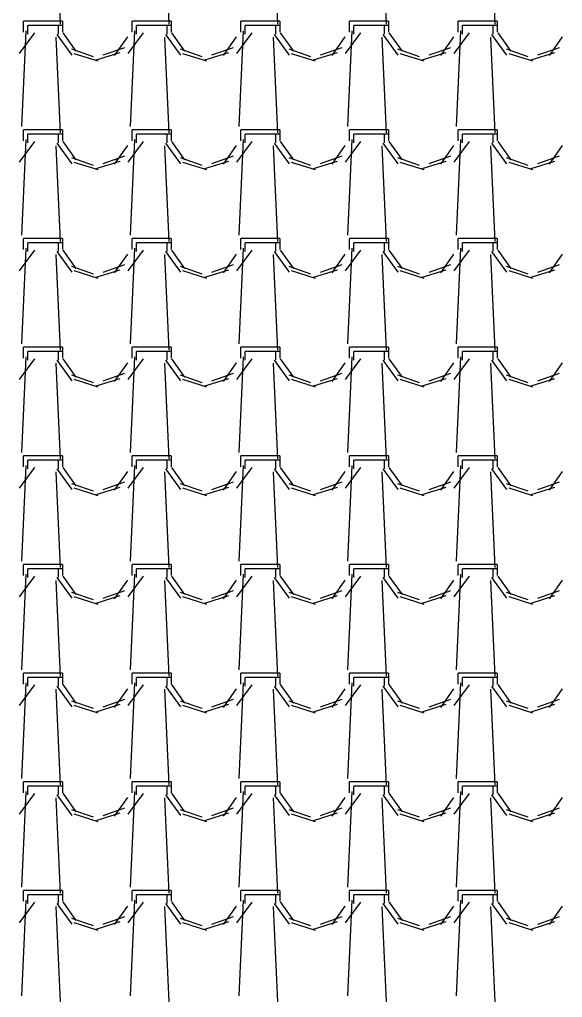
# Model space of a CAD drawing. Header units: millimetres. Extents: x 3923 to 4007, y 744 to 863.
# Drawn here: x 3938.506 to 3939.781, y 848.803 to 851.1 of the extents above; entities that cross this region are included whole.
import ezdxf

# ---------------------------------------------------------------- set-up
doc = ezdxf.new("R2010")
doc.units = ezdxf.units.MM
doc.layers.add('-HIDRO', color=8, linetype='Continuous')

msp = doc.modelspace()

# ---------------------------------------------------------------- linework, layer by layer
at = {"layer": '-HIDRO', "linetype": 'Continuous'}
for p, q in [((3938.5915, 851.3135), (3938.6017, 851.089)), ((3938.8466, 851.3135), (3938.8568, 851.089)), ((3939.1018, 851.3135), (3939.112, 851.089)), ((3939.3569, 851.3135), (3939.3671, 851.089)), ((3939.6121, 851.3135), (3939.6223, 851.089)), ((3938.5967, 851.0957), (3938.5151, 851.0957)), ((3938.5151, 851.0702), (3938.5151, 851.0957)), ((3938.5967, 851.0855), (3938.5253, 851.0855)), ((3938.5253, 851.0651), (3938.5253, 851.0855)), ((3938.6069, 851.0957), (3938.5967, 851.0957)), ((3938.5967, 851.0855), (3938.5967, 851.0651)), ((3938.6069, 851.0855), (3938.5967, 851.0855)), ((3938.6069, 851.0957), (3938.6069, 851.0702)), ((3938.8519, 851.0957), (3938.7702, 851.0957)), ((3938.7702, 851.0702), (3938.7702, 851.0957)), ((3938.8519, 851.0855), (3938.7804, 851.0855)), ((3938.7804, 851.0651), (3938.7804, 851.0855)), ((3938.8621, 851.0957), (3938.8519, 851.0957)), ((3938.8519, 851.0855), (3938.8519, 851.0651)), ((3938.8621, 851.0855), (3938.8519, 851.0855)), ((3938.8621, 851.0957), (3938.8621, 851.0702)), ((3939.107, 851.0957), (3939.0254, 851.0957)), ((3939.0254, 851.0702), (3939.0254, 851.0957)), ((3939.107, 851.0855), (3939.0356, 851.0855)), ((3939.0356, 851.0651), (3939.0356, 851.0855)), ((3939.1172, 851.0957), (3939.107, 851.0957)), ((3939.107, 851.0855), (3939.107, 851.0651)), ((3939.1172, 851.0855), (3939.107, 851.0855)), ((3939.1172, 851.0957), (3939.1172, 851.0702)), ((3939.3622, 851.0957), (3939.2805, 851.0957)), ((3939.2805, 851.0702), (3939.2805, 851.0957)), ((3939.3622, 851.0855), (3939.2907, 851.0855)), ((3939.2907, 851.0651), (3939.2907, 851.0855)), ((3939.3724, 851.0957), (3939.3622, 851.0957)), ((3939.3622, 851.0855), (3939.3622, 851.0651)), ((3939.3724, 851.0855), (3939.3622, 851.0855)), ((3939.3724, 851.0957), (3939.3724, 851.0702)), ((3939.6173, 851.0957), (3939.5357, 851.0957)), ((3939.5357, 851.0702), (3939.5357, 851.0957)), ((3939.6173, 851.0855), (3939.5459, 851.0855)), ((3939.5459, 851.0651), (3939.5459, 851.0855)), ((3939.6275, 851.0957), (3939.6173, 851.0957)), ((3939.6173, 851.0855), (3939.6173, 851.0651)), ((3939.6275, 851.0855), (3939.6173, 851.0855)), ((3939.6275, 851.0957), (3939.6275, 851.0702)), ((3938.5062, 851.0197), (3938.5419, 851.0682)), ((3938.5209, 851.073), (3938.5107, 850.8485)), ((3938.5915, 851.0584), (3938.6017, 850.8338)), ((3938.5934, 851.0649), (3938.6291, 851.0164)), ((3938.6081, 851.0687), (3938.6387, 851.0253)), ((3938.7294, 851.0154), (3938.7601, 851.0587)), ((3938.7614, 851.0197), (3938.7971, 851.0682)), ((3938.776, 851.073), (3938.7658, 850.8485)), ((3938.8466, 851.0584), (3938.8568, 850.8338)), ((3938.8485, 851.0649), (3938.8842, 851.0164)), ((3938.8632, 851.0687), (3938.8938, 851.0253)), ((3938.9846, 851.0154), (3939.0152, 851.0587)), ((3939.0165, 851.0197), (3939.0522, 851.0682)), ((3939.0312, 851.073), (3939.021, 850.8485)), ((3939.1018, 851.0584), (3939.112, 850.8338)), ((3939.1037, 851.0649), (3939.1394, 851.0164)), ((3939.1184, 851.0687), (3939.149, 851.0253)), ((3939.2397, 851.0154), (3939.2704, 851.0587)), ((3939.2717, 851.0197), (3939.3074, 851.0682)), ((3939.2863, 851.073), (3939.2761, 850.8484)), ((3939.3569, 851.0584), (3939.3671, 850.8338)), ((3939.3588, 851.0649), (3939.3945, 851.0164)), ((3939.3735, 851.0687), (3939.4041, 851.0253)), ((3939.4949, 851.0154), (3939.5255, 851.0587)), ((3939.5268, 851.0197), (3939.5625, 851.0682)), ((3939.5415, 851.073), (3939.5313, 850.8484)), ((3939.6121, 851.0584), (3939.6223, 850.8338)), ((3939.614, 851.0649), (3939.6497, 851.0164)), ((3939.6287, 851.0687), (3939.6593, 851.0253)), ((3939.75, 851.0154), (3939.7807, 851.0587)), ((3938.6279, 851.031), (3938.6789, 851.0132)), ((3938.7023, 851.0166), (3938.7534, 851.0344)), ((3938.883, 851.031), (3938.9341, 851.0132)), ((3938.9575, 851.0166), (3939.0085, 851.0344)), ((3939.1382, 851.031), (3939.1892, 851.0132)), ((3939.2126, 851.0166), (3939.2637, 851.0344)), ((3939.3933, 851.031), (3939.4444, 851.0132)), ((3939.4678, 851.0166), (3939.5188, 851.0344)), ((3939.6485, 851.031), (3939.6995, 851.0132)), ((3939.7229, 851.0166), (3939.774, 851.0344)), ((3938.6339, 851.0203), (3938.69, 851.0024)), ((3938.6863, 851.0047), (3938.7424, 851.0225)), ((3938.889, 851.0203), (3938.9452, 851.0024)), ((3938.9414, 851.0047), (3938.9976, 851.0225)), ((3939.1442, 851.0203), (3939.2003, 851.0024)), ((3939.1966, 851.0047), (3939.2527, 851.0225)), ((3939.3993, 851.0203), (3939.4555, 851.0024)), ((3939.4517, 851.0047), (3939.5079, 851.0225)), ((3939.6545, 851.0203), (3939.7106, 851.0024)), ((3939.7069, 851.0047), (3939.763, 851.0225)), ((3938.5967, 850.8405), (3938.5151, 850.8405)), ((3938.5151, 850.815), (3938.5151, 850.8405)), ((3938.5967, 850.8303), (3938.5253, 850.8303)), ((3938.5253, 850.8099), (3938.5253, 850.8303)), ((3938.6069, 850.8405), (3938.5967, 850.8405)), ((3938.5967, 850.8303), (3938.5967, 850.8099)), ((3938.6069, 850.8303), (3938.5967, 850.8303)), ((3938.6069, 850.8405), (3938.6069, 850.815)), ((3938.8519, 850.8405), (3938.7702, 850.8405)), ((3938.7702, 850.815), (3938.7702, 850.8405)), ((3938.8519, 850.8303), (3938.7804, 850.8303)), ((3938.7804, 850.8099), (3938.7804, 850.8303)), ((3938.8621, 850.8405), (3938.8519, 850.8405)), ((3938.8519, 850.8303), (3938.8519, 850.8099)), ((3938.8621, 850.8303), (3938.8519, 850.8303)), ((3938.8621, 850.8405), (3938.8621, 850.815)), ((3939.107, 850.8405), (3939.0254, 850.8405)), ((3939.0254, 850.815), (3939.0254, 850.8405)), ((3939.107, 850.8303), (3939.0356, 850.8303)), ((3939.0356, 850.8099), (3939.0356, 850.8303)), ((3939.1172, 850.8405), (3939.107, 850.8405)), ((3939.107, 850.8303), (3939.107, 850.8099)), ((3939.1172, 850.8303), (3939.107, 850.8303)), ((3939.1172, 850.8405), (3939.1172, 850.815)), ((3939.3622, 850.8405), (3939.2805, 850.8405)), ((3939.2805, 850.815), (3939.2805, 850.8405)), ((3939.3622, 850.8303), (3939.2907, 850.8303)), ((3939.2907, 850.8099), (3939.2907, 850.8303)), ((3939.3724, 850.8405), (3939.3622, 850.8405)), ((3939.3622, 850.8303), (3939.3622, 850.8099)), ((3939.3724, 850.8303), (3939.3622, 850.8303)), ((3939.3724, 850.8405), (3939.3724, 850.815)), ((3939.6173, 850.8405), (3939.5357, 850.8405)), ((3939.5357, 850.815), (3939.5357, 850.8405)), ((3939.6173, 850.8303), (3939.5459, 850.8303)), ((3939.5459, 850.8099), (3939.5459, 850.8303)), ((3939.6275, 850.8405), (3939.6173, 850.8405)), ((3939.6173, 850.8303), (3939.6173, 850.8099)), ((3939.6275, 850.8303), (3939.6173, 850.8303)), ((3939.6275, 850.8405), (3939.6275, 850.815)), ((3938.5062, 850.7646), (3938.5419, 850.8131)), ((3938.5209, 850.8178), (3938.5107, 850.5933)), ((3938.5915, 850.8032), (3938.6017, 850.5787)), ((3938.5934, 850.8097), (3938.6291, 850.7612)), ((3938.6081, 850.8135), (3938.6387, 850.7701)), ((3938.7294, 850.7602), (3938.7601, 850.8036)), ((3938.7614, 850.7646), (3938.7971, 850.8131)), ((3938.776, 850.8178), (3938.7658, 850.5933)), ((3938.8466, 850.8032), (3938.8568, 850.5787)), ((3938.8485, 850.8097), (3938.8842, 850.7612)), ((3938.8632, 850.8135), (3938.8938, 850.7701)), ((3938.9846, 850.7602), (3939.0152, 850.8036)), ((3939.0165, 850.7646), (3939.0522, 850.8131)), ((3939.0312, 850.8178), (3939.021, 850.5933)), ((3939.1018, 850.8032), (3939.112, 850.5787)), ((3939.1037, 850.8097), (3939.1394, 850.7612)), ((3939.1184, 850.8135), (3939.149, 850.7701)), ((3939.2397, 850.7602), (3939.2704, 850.8036)), ((3939.2717, 850.7646), (3939.3074, 850.8131)), ((3939.2863, 850.8178), (3939.2761, 850.5933)), ((3939.3569, 850.8032), (3939.3671, 850.5787)), ((3939.3588, 850.8097), (3939.3945, 850.7612)), ((3939.3735, 850.8135), (3939.4041, 850.7701)), ((3939.4949, 850.7602), (3939.5255, 850.8036)), ((3939.5268, 850.7646), (3939.5625, 850.8131)), ((3939.5415, 850.8178), (3939.5313, 850.5933)), ((3939.6121, 850.8032), (3939.6223, 850.5787)), ((3939.614, 850.8097), (3939.6497, 850.7612)), ((3939.6287, 850.8135), (3939.6593, 850.7701)), ((3939.75, 850.7602), (3939.7807, 850.8036)), ((3938.6279, 850.7759), (3938.6789, 850.758)), ((3938.7023, 850.7614), (3938.7534, 850.7793)), ((3938.883, 850.7759), (3938.9341, 850.758)), ((3938.9575, 850.7614), (3939.0085, 850.7793)), ((3939.1382, 850.7759), (3939.1892, 850.758)), ((3939.2126, 850.7614), (3939.2637, 850.7793)), ((3939.3933, 850.7759), (3939.4444, 850.758)), ((3939.4678, 850.7614), (3939.5188, 850.7793)), ((3939.6485, 850.7759), (3939.6995, 850.758)), ((3939.7229, 850.7614), (3939.774, 850.7793)), ((3938.6339, 850.7651), (3938.69, 850.7473)), ((3938.6863, 850.7495), (3938.7424, 850.7674)), ((3938.889, 850.7651), (3938.9452, 850.7473)), ((3938.9414, 850.7495), (3938.9976, 850.7674)), ((3939.1442, 850.7651), (3939.2003, 850.7473)), ((3939.1966, 850.7495), (3939.2527, 850.7674)), ((3939.3993, 850.7651), (3939.4555, 850.7473)), ((3939.4517, 850.7495), (3939.5079, 850.7674)), ((3939.6545, 850.7651), (3939.7106, 850.7473)), ((3939.7069, 850.7495), (3939.763, 850.7674)), ((3938.5967, 850.5854), (3938.5151, 850.5854)), ((3938.5151, 850.5599), (3938.5151, 850.5854)), ((3938.5967, 850.5752), (3938.5253, 850.5752)), ((3938.5253, 850.5548), (3938.5253, 850.5752)), ((3938.6069, 850.5854), (3938.5967, 850.5854)), ((3938.5967, 850.5752), (3938.5967, 850.5548)), ((3938.6069, 850.5752), (3938.5967, 850.5752)), ((3938.6069, 850.5854), (3938.6069, 850.5599)), ((3938.8519, 850.5854), (3938.7702, 850.5854)), ((3938.7702, 850.5599), (3938.7702, 850.5854)), ((3938.8519, 850.5752), (3938.7804, 850.5752)), ((3938.7804, 850.5548), (3938.7804, 850.5752)), ((3938.8621, 850.5854), (3938.8519, 850.5854)), ((3938.8519, 850.5752), (3938.8519, 850.5548)), ((3938.8621, 850.5752), (3938.8519, 850.5752)), ((3938.8621, 850.5854), (3938.8621, 850.5599)), ((3939.107, 850.5854), (3939.0254, 850.5854)), ((3939.0254, 850.5599), (3939.0254, 850.5854)), ((3939.107, 850.5752), (3939.0356, 850.5752)), ((3939.0356, 850.5548), (3939.0356, 850.5752)), ((3939.1172, 850.5854), (3939.107, 850.5854)), ((3939.107, 850.5752), (3939.107, 850.5548)), ((3939.1172, 850.5752), (3939.107, 850.5752)), ((3939.1172, 850.5854), (3939.1172, 850.5599)), ((3939.3622, 850.5854), (3939.2805, 850.5854)), ((3939.2805, 850.5599), (3939.2805, 850.5854)), ((3939.3622, 850.5752), (3939.2907, 850.5752)), ((3939.2907, 850.5548), (3939.2907, 850.5752)), ((3939.3724, 850.5854), (3939.3622, 850.5854)), ((3939.3622, 850.5752), (3939.3622, 850.5548)), ((3939.3724, 850.5752), (3939.3622, 850.5752)), ((3939.3724, 850.5854), (3939.3724, 850.5599)), ((3939.6173, 850.5854), (3939.5357, 850.5854)), ((3939.5357, 850.5599), (3939.5357, 850.5854)), ((3939.6173, 850.5752), (3939.5459, 850.5752)), ((3939.5459, 850.5548), (3939.5459, 850.5752)), ((3939.6275, 850.5854), (3939.6173, 850.5854)), ((3939.6173, 850.5752), (3939.6173, 850.5548)), ((3939.6275, 850.5752), (3939.6173, 850.5752)), ((3939.6275, 850.5854), (3939.6275, 850.5599)), ((3938.5062, 850.5094), (3938.5419, 850.5579)), ((3938.5209, 850.5627), (3938.5107, 850.3382)), ((3938.5915, 850.5481), (3938.6017, 850.3235)), ((3938.5934, 850.5546), (3938.6291, 850.5061)), ((3938.6081, 850.5584), (3938.6387, 850.515)), ((3938.7294, 850.5051), (3938.7601, 850.5484)), ((3938.7614, 850.5094), (3938.7971, 850.5579)), ((3938.776, 850.5627), (3938.7658, 850.3382)), ((3938.8466, 850.5481), (3938.8568, 850.3235)), ((3938.8485, 850.5546), (3938.8842, 850.5061)), ((3938.8632, 850.5584), (3938.8938, 850.515)), ((3938.9846, 850.5051), (3939.0152, 850.5484)), ((3939.0165, 850.5094), (3939.0522, 850.5579)), ((3939.0312, 850.5627), (3939.021, 850.3382)), ((3939.1018, 850.5481), (3939.112, 850.3235)), ((3939.1037, 850.5546), (3939.1394, 850.5061)), ((3939.1184, 850.5584), (3939.149, 850.515)), ((3939.2397, 850.5051), (3939.2704, 850.5484)), ((3939.2717, 850.5094), (3939.3074, 850.5579)), ((3939.2863, 850.5627), (3939.2761, 850.3381)), ((3939.3569, 850.5481), (3939.3671, 850.3235)), ((3939.3588, 850.5546), (3939.3945, 850.5061)), ((3939.3735, 850.5584), (3939.4041, 850.515)), ((3939.4949, 850.5051), (3939.5255, 850.5484)), ((3939.5268, 850.5094), (3939.5625, 850.5579)), ((3939.5415, 850.5627), (3939.5313, 850.3381)), ((3939.6121, 850.5481), (3939.6223, 850.3235)), ((3939.614, 850.5546), (3939.6497, 850.5061)), ((3939.6287, 850.5584), (3939.6593, 850.515)), ((3939.75, 850.5051), (3939.7807, 850.5484)), ((3938.7023, 850.5063), (3938.7534, 850.5241)), ((3938.9575, 850.5063), (3939.0085, 850.5241)), ((3939.2126, 850.5063), (3939.2637, 850.5241)), ((3939.4678, 850.5063), (3939.5188, 850.5241)), ((3939.7229, 850.5063), (3939.7739, 850.5241)), ((3938.6279, 850.5207), (3938.6789, 850.5029)), ((3938.6339, 850.51), (3938.69, 850.4921)), ((3938.6863, 850.4944), (3938.7424, 850.5122)), ((3938.883, 850.5207), (3938.9341, 850.5029)), ((3938.889, 850.51), (3938.9452, 850.4921)), ((3938.9414, 850.4944), (3938.9976, 850.5122)), ((3939.1382, 850.5207), (3939.1892, 850.5029)), ((3939.1442, 850.51), (3939.2003, 850.4921)), ((3939.1966, 850.4944), (3939.2527, 850.5122)), ((3939.3933, 850.5207), (3939.4444, 850.5029)), ((3939.3993, 850.51), (3939.4555, 850.4921)), ((3939.4517, 850.4944), (3939.5079, 850.5122)), ((3939.6485, 850.5207), (3939.6995, 850.5029)), ((3939.6545, 850.51), (3939.7106, 850.4921)), ((3939.7069, 850.4944), (3939.763, 850.5122)), ((3938.5967, 850.3302), (3938.5151, 850.3302)), ((3938.5151, 850.3047), (3938.5151, 850.3302)), ((3938.5967, 850.32), (3938.5253, 850.32)), ((3938.5253, 850.2996), (3938.5253, 850.32)), ((3938.6069, 850.3302), (3938.5967, 850.3302)), ((3938.5967, 850.32), (3938.5967, 850.2996)), ((3938.6069, 850.32), (3938.5967, 850.32)), ((3938.6069, 850.3302), (3938.6069, 850.3047)), ((3938.8519, 850.3302), (3938.7702, 850.3302)), ((3938.7702, 850.3047), (3938.7702, 850.3302)), ((3938.8519, 850.32), (3938.7804, 850.32)), ((3938.7804, 850.2996), (3938.7804, 850.32)), ((3938.8621, 850.3302), (3938.8519, 850.3302)), ((3938.8519, 850.32), (3938.8519, 850.2996)), ((3938.8621, 850.32), (3938.8519, 850.32)), ((3938.8621, 850.3302), (3938.8621, 850.3047)), ((3939.107, 850.3302), (3939.0254, 850.3302)), ((3939.0254, 850.3047), (3939.0254, 850.3302)), ((3939.107, 850.32), (3939.0356, 850.32)), ((3939.0356, 850.2996), (3939.0356, 850.32)), ((3939.1172, 850.3302), (3939.107, 850.3302)), ((3939.107, 850.32), (3939.107, 850.2996)), ((3939.1172, 850.32), (3939.107, 850.32)), ((3939.1172, 850.3302), (3939.1172, 850.3047)), ((3939.3622, 850.3302), (3939.2805, 850.3302)), ((3939.2805, 850.3047), (3939.2805, 850.3302)), ((3939.3622, 850.32), (3939.2907, 850.32)), ((3939.2907, 850.2996), (3939.2907, 850.32)), ((3939.3724, 850.3302), (3939.3622, 850.3302)), ((3939.3622, 850.32), (3939.3622, 850.2996)), ((3939.3724, 850.32), (3939.3622, 850.32)), ((3939.3724, 850.3302), (3939.3724, 850.3047)), ((3939.6173, 850.3302), (3939.5357, 850.3302)), ((3939.5357, 850.3047), (3939.5357, 850.3302)), ((3939.6173, 850.32), (3939.5459, 850.32)), ((3939.5459, 850.2996), (3939.5459, 850.32)), ((3939.6275, 850.3302), (3939.6173, 850.3302)), ((3939.6173, 850.32), (3939.6173, 850.2996)), ((3939.6275, 850.32), (3939.6173, 850.32)), ((3939.6275, 850.3302), (3939.6275, 850.3047)), ((3938.5062, 850.2543), (3938.5419, 850.3028)), ((3938.5209, 850.3075), (3938.5107, 850.083)), ((3938.5915, 850.2929), (3938.6017, 850.0684)), ((3938.5934, 850.2994), (3938.6291, 850.2509)), ((3938.6081, 850.3032), (3938.6387, 850.2598)), ((3938.7294, 850.2499), (3938.7601, 850.2933)), ((3938.7614, 850.2543), (3938.7971, 850.3028)), ((3938.776, 850.3075), (3938.7658, 850.083)), ((3938.8466, 850.2929), (3938.8568, 850.0684)), ((3938.8485, 850.2994), (3938.8842, 850.2509)), ((3938.8632, 850.3032), (3938.8938, 850.2598)), ((3938.9846, 850.2499), (3939.0152, 850.2933)), ((3939.0165, 850.2543), (3939.0522, 850.3028)), ((3939.0312, 850.3075), (3939.021, 850.083)), ((3939.1018, 850.2929), (3939.112, 850.0684)), ((3939.1037, 850.2994), (3939.1394, 850.2509)), ((3939.1184, 850.3032), (3939.149, 850.2598)), ((3939.2397, 850.2499), (3939.2704, 850.2933)), ((3939.2717, 850.2543), (3939.3074, 850.3028)), ((3939.2863, 850.3075), (3939.2761, 850.083)), ((3939.3569, 850.2929), (3939.3671, 850.0684)), ((3939.3588, 850.2994), (3939.3945, 850.2509)), ((3939.3735, 850.3032), (3939.4041, 850.2598)), ((3939.4949, 850.2499), (3939.5255, 850.2933)), ((3939.5268, 850.2543), (3939.5625, 850.3028)), ((3939.5415, 850.3075), (3939.5313, 850.083)), ((3939.6121, 850.2929), (3939.6223, 850.0684)), ((3939.614, 850.2994), (3939.6497, 850.2509)), ((3939.6287, 850.3032), (3939.6593, 850.2598)), ((3939.75, 850.2499), (3939.7807, 850.2933)), ((3938.6279, 850.2656), (3938.6789, 850.2477)), ((3938.6339, 850.2548), (3938.69, 850.237)), ((3938.6863, 850.2392), (3938.7424, 850.2571)), ((3938.7023, 850.2511), (3938.7533, 850.269)), ((3938.883, 850.2656), (3938.9341, 850.2477)), ((3938.889, 850.2548), (3938.9452, 850.237)), ((3938.9414, 850.2392), (3938.9976, 850.2571)), ((3938.9575, 850.2511), (3939.0085, 850.269)), ((3939.1382, 850.2656), (3939.1892, 850.2477)), ((3939.1442, 850.2548), (3939.2003, 850.237)), ((3939.1966, 850.2392), (3939.2527, 850.2571)), ((3939.2126, 850.2511), (3939.2636, 850.269)), ((3939.3933, 850.2656), (3939.4444, 850.2477)), ((3939.3993, 850.2548), (3939.4555, 850.237)), ((3939.4517, 850.2392), (3939.5079, 850.2571)), ((3939.4678, 850.2511), (3939.5188, 850.269)), ((3939.6485, 850.2656), (3939.6995, 850.2477)), ((3939.6545, 850.2548), (3939.7106, 850.237)), ((3939.7069, 850.2392), (3939.763, 850.2571)), ((3939.7229, 850.2511), (3939.7739, 850.269)), ((3938.5967, 850.0751), (3938.5151, 850.0751)), ((3938.5151, 850.0496), (3938.5151, 850.0751)), ((3938.5967, 850.0649), (3938.5253, 850.0649)), ((3938.5253, 850.0445), (3938.5253, 850.0649)), ((3938.6069, 850.0751), (3938.5967, 850.0751)), ((3938.5967, 850.0649), (3938.5967, 850.0445)), ((3938.6069, 850.0649), (3938.5967, 850.0649)), ((3938.6069, 850.0751), (3938.6069, 850.0496)), ((3938.8519, 850.0751), (3938.7702, 850.0751)), ((3938.7702, 850.0496), (3938.7702, 850.0751)), ((3938.8519, 850.0649), (3938.7804, 850.0649)), ((3938.7804, 850.0445), (3938.7804, 850.0649)), ((3938.8621, 850.0751), (3938.8519, 850.0751)), ((3938.8519, 850.0649), (3938.8519, 850.0445)), ((3938.8621, 850.0649), (3938.8519, 850.0649)), ((3938.8621, 850.0751), (3938.8621, 850.0496)), ((3939.107, 850.0751), (3939.0254, 850.0751)), ((3939.0254, 850.0496), (3939.0254, 850.0751)), ((3939.107, 850.0649), (3939.0356, 850.0649)), ((3939.0356, 850.0445), (3939.0356, 850.0649)), ((3939.1172, 850.0751), (3939.107, 850.0751)), ((3939.107, 850.0649), (3939.107, 850.0445)), ((3939.1172, 850.0649), (3939.107, 850.0649)), ((3939.1172, 850.0751), (3939.1172, 850.0496)), ((3939.3622, 850.0751), (3939.2805, 850.0751)), ((3939.2805, 850.0496), (3939.2805, 850.0751)), ((3939.3622, 850.0649), (3939.2907, 850.0649)), ((3939.2907, 850.0445), (3939.2907, 850.0649)), ((3939.3724, 850.0751), (3939.3622, 850.0751)), ((3939.3622, 850.0649), (3939.3622, 850.0445)), ((3939.3724, 850.0649), (3939.3622, 850.0649)), ((3939.3724, 850.0751), (3939.3724, 850.0496)), ((3939.6173, 850.0751), (3939.5357, 850.0751)), ((3939.5357, 850.0496), (3939.5357, 850.0751)), ((3939.6173, 850.0649), (3939.5459, 850.0649)), ((3939.5459, 850.0445), (3939.5459, 850.0649)), ((3939.6275, 850.0751), (3939.6173, 850.0751)), ((3939.6173, 850.0649), (3939.6173, 850.0445)), ((3939.6275, 850.0649), (3939.6173, 850.0649)), ((3939.6275, 850.0751), (3939.6275, 850.0496)), ((3938.5062, 849.9991), (3938.5419, 850.0476)), ((3938.5209, 850.0524), (3938.5107, 849.8279)), ((3938.5934, 850.0443), (3938.6291, 849.9958)), ((3938.6081, 850.0481), (3938.6387, 850.0047)), ((3938.7614, 849.9991), (3938.7971, 850.0476)), ((3938.776, 850.0524), (3938.7658, 849.8279)), ((3938.8485, 850.0443), (3938.8842, 849.9958)), ((3938.8632, 850.0481), (3938.8938, 850.0047)), ((3939.0165, 849.9991), (3939.0522, 850.0476)), ((3939.0312, 850.0524), (3939.021, 849.8278)), ((3939.1037, 850.0443), (3939.1394, 849.9958)), ((3939.1184, 850.0481), (3939.149, 850.0047)), ((3939.2717, 849.9991), (3939.3074, 850.0476)), ((3939.2863, 850.0524), (3939.2761, 849.8278)), ((3939.3588, 850.0443), (3939.3945, 849.9958)), ((3939.3735, 850.0481), (3939.4041, 850.0047)), ((3939.5268, 849.9991), (3939.5625, 850.0476)), ((3939.5415, 850.0524), (3939.5313, 849.8278)), ((3939.614, 850.0443), (3939.6497, 849.9958)), ((3939.6287, 850.0481), (3939.6593, 850.0047)), ((3938.5915, 850.0378), (3938.6017, 849.8132)), ((3938.7294, 849.9948), (3938.7601, 850.0381)), ((3938.8466, 850.0378), (3938.8568, 849.8132)), ((3938.9846, 849.9948), (3939.0152, 850.0381)), ((3939.1018, 850.0378), (3939.112, 849.8132)), ((3939.2397, 849.9948), (3939.2704, 850.0381)), ((3939.3569, 850.0378), (3939.3671, 849.8132)), ((3939.4949, 849.9948), (3939.5255, 850.0381)), ((3939.6121, 850.0378), (3939.6223, 849.8132)), ((3939.75, 849.9948), (3939.7807, 850.0381)), ((3938.6279, 850.0104), (3938.6789, 849.9926)), ((3938.6339, 849.9997), (3938.69, 849.9818)), ((3938.6863, 849.9841), (3938.7424, 850.0019)), ((3938.7023, 849.996), (3938.7533, 850.0138)), ((3938.8831, 850.0104), (3938.9341, 849.9926)), ((3938.889, 849.9997), (3938.9452, 849.9818)), ((3938.9414, 849.9841), (3938.9976, 850.0019)), ((3938.9575, 849.996), (3939.0085, 850.0138)), ((3939.1382, 850.0104), (3939.1892, 849.9926)), ((3939.1442, 849.9997), (3939.2003, 849.9818)), ((3939.1966, 849.9841), (3939.2527, 850.0019)), ((3939.2126, 849.996), (3939.2636, 850.0138)), ((3939.3933, 850.0104), (3939.4444, 849.9926)), ((3939.3993, 849.9997), (3939.4555, 849.9818)), ((3939.4517, 849.9841), (3939.5079, 850.0019)), ((3939.4678, 849.996), (3939.5188, 850.0138)), ((3939.6485, 850.0104), (3939.6995, 849.9926)), ((3939.6545, 849.9997), (3939.7106, 849.9818)), ((3939.7069, 849.9841), (3939.763, 850.0019)), ((3939.7229, 849.996), (3939.7739, 850.0138)), ((3938.5967, 849.8199), (3938.5151, 849.8199)), ((3938.5151, 849.7944), (3938.5151, 849.8199)), ((3938.6069, 849.8199), (3938.5967, 849.8199)), ((3938.6069, 849.8199), (3938.6069, 849.7944)), ((3938.8519, 849.8199), (3938.7702, 849.8199)), ((3938.7702, 849.7944), (3938.7702, 849.8199)), ((3938.8621, 849.8199), (3938.8519, 849.8199)), ((3938.8621, 849.8199), (3938.8621, 849.7944)), ((3939.107, 849.8199), (3939.0254, 849.8199)), ((3939.0254, 849.7944), (3939.0254, 849.8199)), ((3939.1172, 849.8199), (3939.107, 849.8199)), ((3939.1172, 849.8199), (3939.1172, 849.7944)), ((3939.3622, 849.8199), (3939.2805, 849.8199)), ((3939.2805, 849.7944), (3939.2805, 849.8199)), ((3939.3724, 849.8199), (3939.3622, 849.8199)), ((3939.3724, 849.8199), (3939.3724, 849.7944)), ((3939.6173, 849.8199), (3939.5357, 849.8199)), ((3939.5357, 849.7944), (3939.5357, 849.8199)), ((3939.6275, 849.8199), (3939.6173, 849.8199)), ((3939.6275, 849.8199), (3939.6275, 849.7944)), ((3938.5062, 849.744), (3938.5419, 849.7925)), ((3938.5209, 849.7972), (3938.5107, 849.5727)), ((3938.5967, 849.8097), (3938.5253, 849.8097)), ((3938.5253, 849.7893), (3938.5253, 849.8097)), ((3938.5934, 849.7891), (3938.6291, 849.7406)), ((3938.5967, 849.8097), (3938.5967, 849.7893)), ((3938.6069, 849.8097), (3938.5967, 849.8097)), ((3938.6081, 849.7929), (3938.6387, 849.7496)), ((3938.7614, 849.744), (3938.7971, 849.7925)), ((3938.776, 849.7972), (3938.7658, 849.5727)), ((3938.8519, 849.8097), (3938.7804, 849.8097)), ((3938.7804, 849.7893), (3938.7804, 849.8097)), ((3938.8485, 849.7891), (3938.8842, 849.7406)), ((3938.8519, 849.8097), (3938.8519, 849.7893)), ((3938.8621, 849.8097), (3938.8519, 849.8097)), ((3938.8632, 849.7929), (3938.8938, 849.7495)), ((3939.0165, 849.744), (3939.0522, 849.7925)), ((3939.0312, 849.7972), (3939.021, 849.5727)), ((3939.107, 849.8097), (3939.0356, 849.8097)), ((3939.0356, 849.7893), (3939.0356, 849.8097)), ((3939.1037, 849.7891), (3939.1394, 849.7406)), ((3939.107, 849.8097), (3939.107, 849.7893)), ((3939.1172, 849.8097), (3939.107, 849.8097)), ((3939.1184, 849.7929), (3939.149, 849.7495)), ((3939.2717, 849.744), (3939.3074, 849.7925)), ((3939.2863, 849.7972), (3939.2761, 849.5727)), ((3939.3622, 849.8097), (3939.2907, 849.8097)), ((3939.2907, 849.7893), (3939.2907, 849.8097)), ((3939.3588, 849.7891), (3939.3945, 849.7406)), ((3939.3622, 849.8097), (3939.3622, 849.7893)), ((3939.3724, 849.8097), (3939.3622, 849.8097)), ((3939.3735, 849.7929), (3939.4041, 849.7495)), ((3939.5268, 849.744), (3939.5625, 849.7925)), ((3939.5415, 849.7972), (3939.5313, 849.5727)), ((3939.6173, 849.8097), (3939.5459, 849.8097)), ((3939.5459, 849.7893), (3939.5459, 849.8097)), ((3939.614, 849.7891), (3939.6497, 849.7406)), ((3939.6173, 849.8097), (3939.6173, 849.7893)), ((3939.6275, 849.8097), (3939.6173, 849.8097)), ((3939.6287, 849.7929), (3939.6593, 849.7495)), ((3938.5915, 849.7826), (3938.6017, 849.5581)), ((3938.7294, 849.7396), (3938.7601, 849.783)), ((3938.8466, 849.7826), (3938.8568, 849.5581)), ((3938.9846, 849.7396), (3939.0152, 849.783)), ((3939.1018, 849.7826), (3939.112, 849.5581)), ((3939.2397, 849.7396), (3939.2704, 849.783)), ((3939.3569, 849.7826), (3939.3671, 849.5581)), ((3939.4949, 849.7396), (3939.5255, 849.783)), ((3939.6121, 849.7826), (3939.6223, 849.5581)), ((3939.75, 849.7396), (3939.7807, 849.783)), ((3938.6279, 849.7553), (3938.6789, 849.7374)), ((3938.6339, 849.7445), (3938.69, 849.7267)), ((3938.6863, 849.7289), (3938.7424, 849.7468)), ((3938.7023, 849.7408), (3938.7533, 849.7587)), ((3938.8831, 849.7553), (3938.9341, 849.7374)), ((3938.889, 849.7445), (3938.9452, 849.7267)), ((3938.9414, 849.7289), (3938.9976, 849.7468)), ((3938.9575, 849.7408), (3939.0085, 849.7587)), ((3939.1382, 849.7553), (3939.1892, 849.7374)), ((3939.1442, 849.7445), (3939.2003, 849.7267)), ((3939.1966, 849.7289), (3939.2527, 849.7468)), ((3939.2126, 849.7408), (3939.2636, 849.7587)), ((3939.3934, 849.7553), (3939.4444, 849.7374)), ((3939.3993, 849.7445), (3939.4555, 849.7267)), ((3939.4517, 849.7289), (3939.5079, 849.7468)), ((3939.4678, 849.7408), (3939.5188, 849.7587)), ((3939.6485, 849.7553), (3939.6995, 849.7374)), ((3939.6545, 849.7445), (3939.7106, 849.7267)), ((3939.7069, 849.7289), (3939.763, 849.7468)), ((3939.7229, 849.7408), (3939.7739, 849.7587)), ((3938.5967, 849.5648), (3938.5151, 849.5648)), ((3938.5151, 849.5393), (3938.5151, 849.5648)), ((3938.6069, 849.5648), (3938.5967, 849.5648)), ((3938.6069, 849.5648), (3938.6069, 849.5393)), ((3938.8519, 849.5648), (3938.7702, 849.5648)), ((3938.7702, 849.5393), (3938.7702, 849.5648)), ((3938.8621, 849.5648), (3938.8519, 849.5648)), ((3938.8621, 849.5648), (3938.8621, 849.5393)), ((3939.107, 849.5648), (3939.0254, 849.5648)), ((3939.0254, 849.5393), (3939.0254, 849.5648)), ((3939.1172, 849.5648), (3939.107, 849.5648)), ((3939.1172, 849.5648), (3939.1172, 849.5393)), ((3939.3622, 849.5648), (3939.2805, 849.5648)), ((3939.2805, 849.5393), (3939.2805, 849.5648)), ((3939.3724, 849.5648), (3939.3622, 849.5648)), ((3939.3724, 849.5648), (3939.3724, 849.5393)), ((3939.6173, 849.5648), (3939.5357, 849.5648)), ((3939.5357, 849.5393), (3939.5357, 849.5648)), ((3939.6275, 849.5648), (3939.6173, 849.5648)), ((3939.6275, 849.5648), (3939.6275, 849.5393)), ((3938.5062, 849.4888), (3938.5419, 849.5373)), ((3938.5209, 849.5421), (3938.5107, 849.3176)), ((3938.5967, 849.5546), (3938.5253, 849.5546)), ((3938.5253, 849.5342), (3938.5253, 849.5546)), ((3938.5967, 849.5546), (3938.5967, 849.5342)), ((3938.6069, 849.5546), (3938.5967, 849.5546)), ((3938.6081, 849.5378), (3938.6387, 849.4944)), ((3938.7614, 849.4888), (3938.7971, 849.5373)), ((3938.776, 849.5421), (3938.7658, 849.3176)), ((3938.8519, 849.5546), (3938.7804, 849.5546)), ((3938.7804, 849.5342), (3938.7804, 849.5546)), ((3938.8519, 849.5546), (3938.8519, 849.5342)), ((3938.8621, 849.5546), (3938.8519, 849.5546)), ((3938.8632, 849.5378), (3938.8938, 849.4944)), ((3939.0165, 849.4888), (3939.0522, 849.5373)), ((3939.0312, 849.5421), (3939.021, 849.3175)), ((3939.107, 849.5546), (3939.0356, 849.5546)), ((3939.0356, 849.5342), (3939.0356, 849.5546)), ((3939.107, 849.5546), (3939.107, 849.5342)), ((3939.1172, 849.5546), (3939.107, 849.5546)), ((3939.1184, 849.5378), (3939.149, 849.4944)), ((3939.2717, 849.4888), (3939.3074, 849.5373)), ((3939.2863, 849.5421), (3939.2761, 849.3175)), ((3939.3622, 849.5546), (3939.2907, 849.5546)), ((3939.2907, 849.5342), (3939.2907, 849.5546)), ((3939.3622, 849.5546), (3939.3622, 849.5342)), ((3939.3724, 849.5546), (3939.3622, 849.5546)), ((3939.3735, 849.5378), (3939.4041, 849.4944)), ((3939.5268, 849.4888), (3939.5625, 849.5373)), ((3939.5415, 849.5421), (3939.5313, 849.3175)), ((3939.6173, 849.5546), (3939.5459, 849.5546)), ((3939.5459, 849.5342), (3939.5459, 849.5546)), ((3939.6173, 849.5546), (3939.6173, 849.5342)), ((3939.6275, 849.5546), (3939.6173, 849.5546)), ((3939.6287, 849.5378), (3939.6593, 849.4944)), ((3938.5915, 849.5274), (3938.6017, 849.3029)), ((3938.5934, 849.534), (3938.6291, 849.4855)), ((3938.7294, 849.4845), (3938.7601, 849.5278)), ((3938.8466, 849.5275), (3938.8568, 849.3029)), ((3938.8485, 849.534), (3938.8842, 849.4855)), ((3938.9846, 849.4845), (3939.0152, 849.5278)), ((3939.1018, 849.5275), (3939.112, 849.3029)), ((3939.1037, 849.534), (3939.1394, 849.4855)), ((3939.2397, 849.4845), (3939.2704, 849.5278)), ((3939.3569, 849.5275), (3939.3671, 849.3029)), ((3939.3588, 849.534), (3939.3945, 849.4855)), ((3939.4949, 849.4845), (3939.5255, 849.5278)), ((3939.6121, 849.5275), (3939.6223, 849.3029)), ((3939.614, 849.534), (3939.6497, 849.4855)), ((3939.75, 849.4845), (3939.7807, 849.5278)), ((3938.6279, 849.5001), (3938.6789, 849.4823)), ((3938.6339, 849.4894), (3938.69, 849.4715)), ((3938.6863, 849.4738), (3938.7424, 849.4916)), ((3938.7023, 849.4856), (3938.7533, 849.5035)), ((3938.8831, 849.5001), (3938.9341, 849.4823)), ((3938.889, 849.4894), (3938.9452, 849.4715)), ((3938.9414, 849.4738), (3938.9976, 849.4916)), ((3938.9575, 849.4856), (3939.0085, 849.5035)), ((3939.1382, 849.5001), (3939.1892, 849.4823)), ((3939.1442, 849.4894), (3939.2003, 849.4715)), ((3939.1966, 849.4738), (3939.2527, 849.4916)), ((3939.2126, 849.4856), (3939.2636, 849.5035)), ((3939.3934, 849.5001), (3939.4444, 849.4823)), ((3939.3993, 849.4894), (3939.4555, 849.4715)), ((3939.4517, 849.4738), (3939.5079, 849.4916)), ((3939.4678, 849.4856), (3939.5188, 849.5035)), ((3939.6485, 849.5001), (3939.6995, 849.4823)), ((3939.6545, 849.4894), (3939.7106, 849.4715)), ((3939.7069, 849.4738), (3939.763, 849.4916)), ((3939.7229, 849.4856), (3939.7739, 849.5035)), ((3938.5967, 849.3096), (3938.5151, 849.3096)), ((3938.5151, 849.2841), (3938.5151, 849.3096)), ((3938.6069, 849.3096), (3938.5967, 849.3096)), ((3938.6069, 849.3096), (3938.6069, 849.2841)), ((3938.8519, 849.3096), (3938.7702, 849.3096)), ((3938.7702, 849.2841), (3938.7702, 849.3096)), ((3938.8621, 849.3096), (3938.8519, 849.3096)), ((3938.8621, 849.3096), (3938.8621, 849.2841)), ((3939.107, 849.3096), (3939.0254, 849.3096)), ((3939.0254, 849.2841), (3939.0254, 849.3096)), ((3939.1172, 849.3096), (3939.107, 849.3096)), ((3939.1172, 849.3096), (3939.1172, 849.2841)), ((3939.3622, 849.3096), (3939.2805, 849.3096)), ((3939.2805, 849.2841), (3939.2805, 849.3096)), ((3939.3724, 849.3096), (3939.3622, 849.3096)), ((3939.3724, 849.3096), (3939.3724, 849.2841)), ((3939.6173, 849.3096), (3939.5357, 849.3096)), ((3939.5357, 849.2841), (3939.5357, 849.3096)), ((3939.6275, 849.3096), (3939.6173, 849.3096)), ((3939.6275, 849.3096), (3939.6275, 849.2841)), ((3938.5209, 849.2869), (3938.5107, 849.0624)), ((3938.5967, 849.2994), (3938.5253, 849.2994)), ((3938.5253, 849.279), (3938.5253, 849.2994)), ((3938.5967, 849.2994), (3938.5967, 849.279)), ((3938.6069, 849.2994), (3938.5967, 849.2994)), ((3938.6081, 849.2826), (3938.6387, 849.2393)), ((3938.776, 849.2869), (3938.7658, 849.0624)), ((3938.8519, 849.2994), (3938.7804, 849.2994)), ((3938.7804, 849.279), (3938.7804, 849.2994)), ((3938.8519, 849.2994), (3938.8519, 849.279)), ((3938.8621, 849.2994), (3938.8519, 849.2994)), ((3938.8632, 849.2826), (3938.8938, 849.2393)), ((3939.0312, 849.2869), (3939.021, 849.0624)), ((3939.107, 849.2994), (3939.0356, 849.2994)), ((3939.0356, 849.279), (3939.0356, 849.2994)), ((3939.107, 849.2994), (3939.107, 849.279)), ((3939.1172, 849.2994), (3939.107, 849.2994)), ((3939.1184, 849.2826), (3939.149, 849.2392)), ((3939.2863, 849.2869), (3939.2761, 849.0624)), ((3939.3622, 849.2994), (3939.2907, 849.2994)), ((3939.2907, 849.279), (3939.2907, 849.2994)), ((3939.3622, 849.2994), (3939.3622, 849.279)), ((3939.3724, 849.2994), (3939.3622, 849.2994)), ((3939.3735, 849.2826), (3939.4041, 849.2392)), ((3939.5415, 849.2869), (3939.5313, 849.0624)), ((3939.6173, 849.2994), (3939.5459, 849.2994)), ((3939.5459, 849.279), (3939.5459, 849.2994)), ((3939.6173, 849.2994), (3939.6173, 849.279)), ((3939.6275, 849.2994), (3939.6173, 849.2994)), ((3939.6287, 849.2826), (3939.6593, 849.2392)), ((3938.5062, 849.2337), (3938.5419, 849.2822)), ((3938.5915, 849.2723), (3938.6017, 849.0478)), ((3938.5934, 849.2788), (3938.6291, 849.2303)), ((3938.7294, 849.2293), (3938.7601, 849.2727)), ((3938.7614, 849.2337), (3938.7971, 849.2822)), ((3938.8466, 849.2723), (3938.8568, 849.0478)), ((3938.8485, 849.2788), (3938.8842, 849.2303)), ((3938.9846, 849.2293), (3939.0152, 849.2727)), ((3939.0165, 849.2337), (3939.0522, 849.2822)), ((3939.1018, 849.2723), (3939.112, 849.0478)), ((3939.1037, 849.2788), (3939.1394, 849.2303)), ((3939.2397, 849.2293), (3939.2704, 849.2727)), ((3939.2717, 849.2337), (3939.3074, 849.2822)), ((3939.3569, 849.2723), (3939.3671, 849.0478)), ((3939.3588, 849.2788), (3939.3945, 849.2303)), ((3939.4949, 849.2293), (3939.5255, 849.2727)), ((3939.5268, 849.2337), (3939.5625, 849.2822)), ((3939.6121, 849.2723), (3939.6223, 849.0478)), ((3939.614, 849.2788), (3939.6497, 849.2303)), ((3939.7501, 849.2293), (3939.7807, 849.2727)), ((3938.6279, 849.245), (3938.6789, 849.2271)), ((3938.6863, 849.2186), (3938.7424, 849.2365)), ((3938.7023, 849.2305), (3938.7533, 849.2484)), ((3938.8831, 849.245), (3938.9341, 849.2271)), ((3938.9414, 849.2186), (3938.9976, 849.2365)), ((3938.9575, 849.2305), (3939.0085, 849.2484)), ((3939.1382, 849.245), (3939.1892, 849.2271)), ((3939.1966, 849.2186), (3939.2527, 849.2365)), ((3939.2126, 849.2305), (3939.2636, 849.2484)), ((3939.3934, 849.245), (3939.4444, 849.2271)), ((3939.4517, 849.2186), (3939.5079, 849.2365)), ((3939.4678, 849.2305), (3939.5188, 849.2484)), ((3939.6485, 849.245), (3939.6995, 849.2271)), ((3939.7069, 849.2186), (3939.763, 849.2365)), ((3939.7229, 849.2305), (3939.7739, 849.2484)), ((3938.6339, 849.2342), (3938.69, 849.2164)), ((3938.889, 849.2342), (3938.9452, 849.2164)), ((3939.1442, 849.2342), (3939.2003, 849.2164)), ((3939.3993, 849.2342), (3939.4555, 849.2164)), ((3939.6545, 849.2342), (3939.7106, 849.2164)), ((3938.5967, 849.0545), (3938.5151, 849.0545)), ((3938.5151, 849.029), (3938.5151, 849.0545)), ((3938.6069, 849.0545), (3938.5967, 849.0545)), ((3938.6069, 849.0545), (3938.6069, 849.029)), ((3938.8519, 849.0545), (3938.7702, 849.0545)), ((3938.7702, 849.029), (3938.7702, 849.0545)), ((3938.8621, 849.0545), (3938.8519, 849.0545)), ((3938.8621, 849.0545), (3938.8621, 849.029)), ((3939.107, 849.0545), (3939.0254, 849.0545)), ((3939.0254, 849.029), (3939.0254, 849.0545)), ((3939.1172, 849.0545), (3939.107, 849.0545)), ((3939.1172, 849.0545), (3939.1172, 849.029)), ((3939.3622, 849.0545), (3939.2805, 849.0545)), ((3939.2805, 849.029), (3939.2805, 849.0545)), ((3939.3724, 849.0545), (3939.3622, 849.0545)), ((3939.3724, 849.0545), (3939.3724, 849.029)), ((3939.6173, 849.0545), (3939.5357, 849.0545)), ((3939.5357, 849.029), (3939.5357, 849.0545)), ((3939.6275, 849.0545), (3939.6173, 849.0545)), ((3939.6275, 849.0545), (3939.6275, 849.029)), ((3938.5209, 849.0318), (3938.5107, 848.8073)), ((3938.5967, 849.0443), (3938.5253, 849.0443)), ((3938.5253, 849.0239), (3938.5253, 849.0443)), ((3938.5967, 849.0443), (3938.5967, 849.0239)), ((3938.6069, 849.0443), (3938.5967, 849.0443)), ((3938.776, 849.0318), (3938.7658, 848.8073)), ((3938.8519, 849.0443), (3938.7804, 849.0443)), ((3938.7804, 849.0239), (3938.7804, 849.0443)), ((3938.8519, 849.0443), (3938.8519, 849.0239)), ((3938.8621, 849.0443), (3938.8519, 849.0443)), ((3939.0312, 849.0318), (3939.021, 848.8072)), ((3939.107, 849.0443), (3939.0356, 849.0443)), ((3939.0356, 849.0239), (3939.0356, 849.0443)), ((3939.107, 849.0443), (3939.107, 849.0239)), ((3939.1172, 849.0443), (3939.107, 849.0443)), ((3939.2863, 849.0318), (3939.2761, 848.8072)), ((3939.3622, 849.0443), (3939.2907, 849.0443)), ((3939.2907, 849.0239), (3939.2907, 849.0443)), ((3939.3622, 849.0443), (3939.3622, 849.0239)), ((3939.3724, 849.0443), (3939.3622, 849.0443)), ((3939.5415, 849.0318), (3939.5313, 848.8072)), ((3939.6173, 849.0443), (3939.5459, 849.0443)), ((3939.5459, 849.0239), (3939.5459, 849.0443)), ((3939.6173, 849.0443), (3939.6173, 849.0239)), ((3939.6275, 849.0443), (3939.6173, 849.0443)), ((3938.5062, 848.9785), (3938.5419, 849.027)), ((3938.5915, 849.0171), (3938.6017, 848.7926)), ((3938.5934, 849.0237), (3938.6291, 848.9752)), ((3938.608, 849.0275), (3938.6387, 848.9841)), ((3938.7294, 848.9742), (3938.7601, 849.0175)), ((3938.7614, 848.9785), (3938.7971, 849.027)), ((3938.8466, 849.0172), (3938.8568, 848.7926)), ((3938.8485, 849.0237), (3938.8842, 848.9752)), ((3938.8632, 849.0275), (3938.8938, 848.9841)), ((3938.9846, 848.9742), (3939.0152, 849.0175)), ((3939.0165, 848.9785), (3939.0522, 849.027)), ((3939.1018, 849.0172), (3939.112, 848.7926)), ((3939.1037, 849.0237), (3939.1394, 848.9752)), ((3939.1184, 849.0275), (3939.149, 848.9841)), ((3939.2397, 848.9742), (3939.2704, 849.0175)), ((3939.2717, 848.9785), (3939.3074, 849.027)), ((3939.3569, 849.0172), (3939.3671, 848.7926)), ((3939.3588, 849.0237), (3939.3945, 848.9752)), ((3939.3735, 849.0275), (3939.4041, 848.9841)), ((3939.4949, 848.9742), (3939.5255, 849.0175)), ((3939.5268, 848.9785), (3939.5625, 849.027)), ((3939.6121, 849.0172), (3939.6223, 848.7926)), ((3939.614, 849.0237), (3939.6497, 848.9752)), ((3939.6287, 849.0275), (3939.6593, 848.9841)), ((3939.7501, 848.9742), (3939.7807, 849.0176)), ((3938.6279, 848.9898), (3938.6789, 848.972)), ((3938.7023, 848.9753), (3938.7533, 848.9932)), ((3938.8831, 848.9898), (3938.9341, 848.972)), ((3938.9575, 848.9753), (3939.0085, 848.9932)), ((3939.1382, 848.9898), (3939.1892, 848.972)), ((3939.2126, 848.9753), (3939.2636, 848.9932)), ((3939.3934, 848.9898), (3939.4444, 848.972)), ((3939.4678, 848.9753), (3939.5188, 848.9932)), ((3939.6485, 848.9898), (3939.6995, 848.972)), ((3939.7229, 848.9753), (3939.7739, 848.9932)), ((3938.6339, 848.9791), (3938.69, 848.9612)), ((3938.6863, 848.9635), (3938.7424, 848.9813)), ((3938.889, 848.9791), (3938.9452, 848.9612)), ((3938.9414, 848.9635), (3938.9976, 848.9813)), ((3939.1442, 848.9791), (3939.2003, 848.9612)), ((3939.1966, 848.9635), (3939.2527, 848.9813)), ((3939.3993, 848.9791), (3939.4555, 848.9612)), ((3939.4517, 848.9635), (3939.5079, 848.9813)), ((3939.6545, 848.9791), (3939.7106, 848.9612)), ((3939.7069, 848.9635), (3939.763, 848.9813))]:
    msp.add_line(p, q, dxfattribs=at)

doc.saveas('drawing.dxf')
